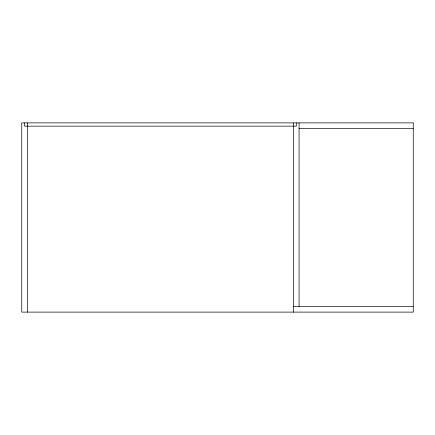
<?xml version="1.0" encoding="UTF-8"?>
<svg xmlns="http://www.w3.org/2000/svg" width="435" height="435" viewBox="0 0 435 435"><rect width="100%" height="100%" fill="white"/><g stroke="black" fill="none" stroke-linecap="round" stroke-linejoin="round"><path stroke-width="0.65" d="M299.062 128.597L413.25 128.597M293.353 306.403L413.25 306.403M299.062 122.887L299.062 306.403M296.289 122.887L296.289 126.15L24.523 126.15L24.523 122.887M293.353 122.887L293.353 312.112M27.459 122.887L27.459 312.112M413.25 122.887L21.75 122.887L21.75 312.112L413.25 312.112L413.25 122.887"/></g></svg>
